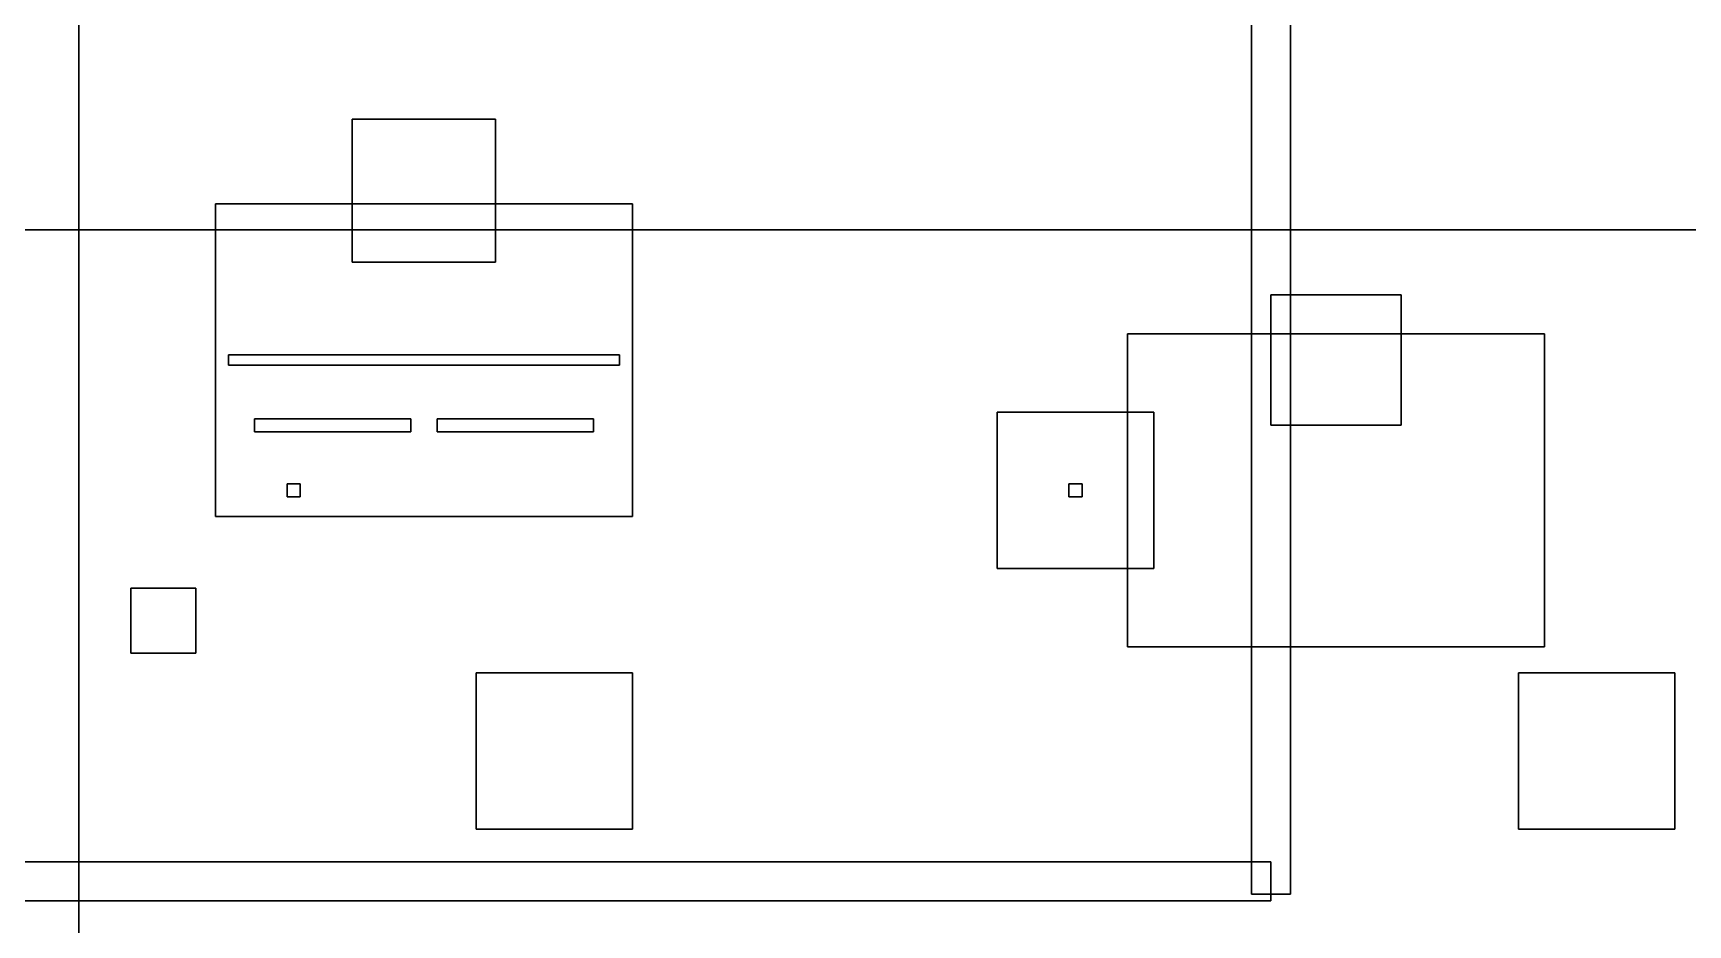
# Model space of a CAD drawing. Extents: x -17000 to 17000, y -13300 to 12090.
# Drawn here: x -10000 to -3650, y -8668 to -5245 of the extents above; entities that cross this region are included whole.
import ezdxf

# ---------------------------------------------------------------- set-up
doc = ezdxf.new("R2010")
doc.units = 0
for name, color, linetype in [('A-FURN', 30, 'CONTINUOUS'), ('A-WALL', 7, 'CONTINUOUS'), ('E-CCTV', 3, 'CONTINUOUS'), ('E-LITE', 2, 'CONTINUOUS'), ('F-SPRN', 1, 'CONTINUOUS'), ('M-DIFF', 7, 'CONTINUOUS'), ('M-DUCT', 4, 'CONTINUOUS'), ('S-SLAB', 8, 'CONTINUOUS')]:
    doc.layers.add(name, color=color, linetype=linetype)

msp = doc.modelspace()

# ---------------------------------------------------------------- linework, layer by layer
at = {"layer": 'A-FURN'}
for points in [[(-8775, -6125, 12310), (-8225, -6125, 12310), (-8225, -5575, 12310), (-8775, -5575, 12310)], [(-8225, -6125, 11390), (-8775, -6125, 11390), (-8775, -5575, 11390), (-8225, -5575, 11390)], [(-8775, -5575, 11390), (-8775, -5575, 12310), (-8225, -5575, 12310), (-8225, -5575, 11390)], [(-8775, -6125, 11390), (-8775, -6125, 12310), (-8775, -5575, 12310), (-8775, -5575, 11390)], [(-8775, -6125, 16110), (-8225, -6125, 16110), (-8225, -5575, 16110), (-8775, -5575, 16110)], [(-8225, -6125, 15190), (-8775, -6125, 15190), (-8775, -5575, 15190), (-8225, -5575, 15190)], [(-8775, -5575, 15190), (-8775, -5575, 16110), (-8225, -5575, 16110), (-8225, -5575, 15190)], [(-8775, -6125, 15190), (-8775, -6125, 16110), (-8775, -5575, 16110), (-8775, -5575, 15190)], [(-8225, -6125, 11390), (-8225, -5575, 11390), (-8225, -5575, 12310), (-8225, -6125, 12310)], [(-8225, -6125, 15190), (-8225, -5575, 15190), (-8225, -5575, 16110), (-8225, -6125, 16110)], [(-9300, -7100, 12150), (-7700, -7100, 12150), (-7700, -5900, 12150), (-9300, -5900, 12150)], [(-7700, -7100, 11400), (-9300, -7100, 11400), (-9300, -5900, 11400), (-7700, -5900, 11400)], [(-9300, -5900, 11400), (-9300, -5900, 12150), (-7700, -5900, 12150), (-7700, -5900, 11400)], [(-9300, -7100, 11400), (-9300, -7100, 12150), (-9300, -5900, 12150), (-9300, -5900, 11400)], [(-9300, -7100, 15950), (-7700, -7100, 15950), (-7700, -5900, 15950), (-9300, -5900, 15950)], [(-7700, -7100, 15200), (-9300, -7100, 15200), (-9300, -5900, 15200), (-7700, -5900, 15200)], [(-9300, -5900, 15200), (-9300, -5900, 15950), (-7700, -5900, 15950), (-7700, -5900, 15200)], [(-9300, -7100, 15200), (-9300, -7100, 15950), (-9300, -5900, 15950), (-9300, -5900, 15200)], [(-7700, -7100, 11400), (-7700, -5900, 11400), (-7700, -5900, 12150), (-7700, -7100, 12150)], [(-7700, -7100, 15200), (-7700, -5900, 15200), (-7700, -5900, 15950), (-7700, -7100, 15950)], [(-8775, -6125, 11390), (-8225, -6125, 11390), (-8225, -6125, 12310), (-8775, -6125, 12310)], [(-8775, -6125, 15190), (-8225, -6125, 15190), (-8225, -6125, 16110), (-8775, -6125, 16110)], [(-5250, -6750, 4700), (-4750, -6750, 4700), (-4750, -6250, 4700), (-5250, -6250, 4700)], [(-4750, -6750, 3800), (-5250, -6750, 3800), (-5250, -6250, 3800), (-4750, -6250, 3800)], [(-5250, -6250, 3800), (-5250, -6250, 4700), (-4750, -6250, 4700), (-4750, -6250, 3800)], [(-5250, -6750, 3800), (-5250, -6750, 4700), (-5250, -6250, 4700), (-5250, -6250, 3800)], [(-5250, -6750, 8500), (-4750, -6750, 8500), (-4750, -6250, 8500), (-5250, -6250, 8500)], [(-4750, -6750, 7600), (-5250, -6750, 7600), (-5250, -6250, 7600), (-4750, -6250, 7600)], [(-5250, -6250, 7600), (-5250, -6250, 8500), (-4750, -6250, 8500), (-4750, -6250, 7600)], [(-5250, -6750, 7600), (-5250, -6750, 8500), (-5250, -6250, 8500), (-5250, -6250, 7600)], [(-5250, -6750, 19900), (-4750, -6750, 19900), (-4750, -6250, 19900), (-5250, -6250, 19900)], [(-4750, -6750, 19000), (-5250, -6750, 19000), (-5250, -6250, 19000), (-4750, -6250, 19000)], [(-5250, -6250, 19000), (-5250, -6250, 19900), (-4750, -6250, 19900), (-4750, -6250, 19000)], [(-5250, -6750, 19000), (-5250, -6750, 19900), (-5250, -6250, 19900), (-5250, -6250, 19000)], [(-4750, -6750, 3800), (-4750, -6250, 3800), (-4750, -6250, 4700), (-4750, -6750, 4700)], [(-4750, -6750, 7600), (-4750, -6250, 7600), (-4750, -6250, 8500), (-4750, -6750, 8500)], [(-4750, -6750, 19000), (-4750, -6250, 19000), (-4750, -6250, 19900), (-4750, -6750, 19900)], [(-5800, -7600, 4550), (-4200, -7600, 4550), (-4200, -6400, 4550), (-5800, -6400, 4550)], [(-4200, -7600, 3800), (-5800, -7600, 3800), (-5800, -6400, 3800), (-4200, -6400, 3800)], [(-5800, -6400, 3800), (-5800, -6400, 4550), (-4200, -6400, 4550), (-4200, -6400, 3800)], [(-5800, -7600, 3800), (-5800, -7600, 4550), (-5800, -6400, 4550), (-5800, -6400, 3800)], [(-5800, -7600, 8350), (-4200, -7600, 8350), (-4200, -6400, 8350), (-5800, -6400, 8350)], [(-4200, -7600, 7600), (-5800, -7600, 7600), (-5800, -6400, 7600), (-4200, -6400, 7600)], [(-5800, -6400, 7600), (-5800, -6400, 8350), (-4200, -6400, 8350), (-4200, -6400, 7600)], [(-5800, -7600, 7600), (-5800, -7600, 8350), (-5800, -6400, 8350), (-5800, -6400, 7600)], [(-5800, -7600, 19750), (-4200, -7600, 19750), (-4200, -6400, 19750), (-5800, -6400, 19750)], [(-4200, -7600, 19000), (-5800, -7600, 19000), (-5800, -6400, 19000), (-4200, -6400, 19000)], [(-5800, -6400, 19000), (-5800, -6400, 19750), (-4200, -6400, 19750), (-4200, -6400, 19000)], [(-5800, -7600, 19000), (-5800, -7600, 19750), (-5800, -6400, 19750), (-5800, -6400, 19000)], [(-4200, -7600, 3800), (-4200, -6400, 3800), (-4200, -6400, 4550), (-4200, -7600, 4550)], [(-4200, -7600, 7600), (-4200, -6400, 7600), (-4200, -6400, 8350), (-4200, -7600, 8350)], [(-4200, -7600, 19000), (-4200, -6400, 19000), (-4200, -6400, 19750), (-4200, -7600, 19750)], [(-9250, -6520, 12525), (-7750, -6520, 12525), (-7750, -6480, 12525), (-9250, -6480, 12525)], [(-7750, -6520, 12075), (-9250, -6520, 12075), (-9250, -6480, 12075), (-7750, -6480, 12075)], [(-9250, -6480, 12075), (-9250, -6480, 12525), (-7750, -6480, 12525), (-7750, -6480, 12075)], [(-9250, -6520, 12075), (-9250, -6520, 12525), (-9250, -6480, 12525), (-9250, -6480, 12075)], [(-9250, -6520, 16325), (-7750, -6520, 16325), (-7750, -6480, 16325), (-9250, -6480, 16325)], [(-7750, -6520, 15875), (-9250, -6520, 15875), (-9250, -6480, 15875), (-7750, -6480, 15875)], [(-9250, -6480, 15875), (-9250, -6480, 16325), (-7750, -6480, 16325), (-7750, -6480, 15875)], [(-9250, -6520, 15875), (-9250, -6520, 16325), (-9250, -6480, 16325), (-9250, -6480, 15875)], [(-9250, -6520, 12075), (-7750, -6520, 12075), (-7750, -6520, 12525), (-9250, -6520, 12525)], [(-9250, -6520, 15875), (-7750, -6520, 15875), (-7750, -6520, 16325), (-9250, -6520, 16325)], [(-7750, -6520, 12075), (-7750, -6480, 12075), (-7750, -6480, 12525), (-7750, -6520, 12525)], [(-7750, -6520, 15875), (-7750, -6480, 15875), (-7750, -6480, 16325), (-7750, -6520, 16325)], [(-9150, -6775, 12540), (-8550, -6775, 12540), (-8550, -6725, 12540), (-9150, -6725, 12540)], [(-8550, -6775, 12160), (-9150, -6775, 12160), (-9150, -6725, 12160), (-8550, -6725, 12160)], [(-9150, -6725, 12160), (-9150, -6725, 12540), (-8550, -6725, 12540), (-8550, -6725, 12160)], [(-9150, -6775, 12160), (-9150, -6775, 12540), (-9150, -6725, 12540), (-9150, -6725, 12160)], [(-9150, -6775, 16340), (-8550, -6775, 16340), (-8550, -6725, 16340), (-9150, -6725, 16340)], [(-8550, -6775, 15960), (-9150, -6775, 15960), (-9150, -6725, 15960), (-8550, -6725, 15960)], [(-9150, -6725, 15960), (-9150, -6725, 16340), (-8550, -6725, 16340), (-8550, -6725, 15960)], [(-9150, -6775, 15960), (-9150, -6775, 16340), (-9150, -6725, 16340), (-9150, -6725, 15960)], [(-8550, -6775, 12160), (-8550, -6725, 12160), (-8550, -6725, 12540), (-8550, -6775, 12540)], [(-8550, -6775, 15960), (-8550, -6725, 15960), (-8550, -6725, 16340), (-8550, -6775, 16340)], [(-8450, -6775, 12540), (-7850, -6775, 12540), (-7850, -6725, 12540), (-8450, -6725, 12540)], [(-7850, -6775, 12160), (-8450, -6775, 12160), (-8450, -6725, 12160), (-7850, -6725, 12160)], [(-8450, -6725, 12160), (-8450, -6725, 12540), (-7850, -6725, 12540), (-7850, -6725, 12160)], [(-8450, -6775, 12160), (-8450, -6775, 12540), (-8450, -6725, 12540), (-8450, -6725, 12160)], [(-8450, -6775, 16340), (-7850, -6775, 16340), (-7850, -6725, 16340), (-8450, -6725, 16340)], [(-7850, -6775, 15960), (-8450, -6775, 15960), (-8450, -6725, 15960), (-7850, -6725, 15960)], [(-8450, -6725, 15960), (-8450, -6725, 16340), (-7850, -6725, 16340), (-7850, -6725, 15960)], [(-8450, -6775, 15960), (-8450, -6775, 16340), (-8450, -6725, 16340), (-8450, -6725, 15960)], [(-7850, -6775, 12160), (-7850, -6725, 12160), (-7850, -6725, 12540), (-7850, -6775, 12540)], [(-7850, -6775, 15960), (-7850, -6725, 15960), (-7850, -6725, 16340), (-7850, -6775, 16340)], [(-9150, -6775, 12160), (-8550, -6775, 12160), (-8550, -6775, 12540), (-9150, -6775, 12540)], [(-9150, -6775, 15960), (-8550, -6775, 15960), (-8550, -6775, 16340), (-9150, -6775, 16340)], [(-8450, -6775, 12160), (-7850, -6775, 12160), (-7850, -6775, 12540), (-8450, -6775, 12540)], [(-8450, -6775, 15960), (-7850, -6775, 15960), (-7850, -6775, 16340), (-8450, -6775, 16340)], [(-5250, -6750, 3800), (-4750, -6750, 3800), (-4750, -6750, 4700), (-5250, -6750, 4700)], [(-5250, -6750, 7600), (-4750, -6750, 7600), (-4750, -6750, 8500), (-5250, -6750, 8500)], [(-5250, -6750, 19000), (-4750, -6750, 19000), (-4750, -6750, 19900), (-5250, -6750, 19900)], [(-9300, -7100, 11400), (-7700, -7100, 11400), (-7700, -7100, 12150), (-9300, -7100, 12150)], [(-9300, -7100, 15200), (-7700, -7100, 15200), (-7700, -7100, 15950), (-9300, -7100, 15950)], [(-5800, -7600, 3800), (-4200, -7600, 3800), (-4200, -7600, 4550), (-5800, -7600, 4550)], [(-5800, -7600, 7600), (-4200, -7600, 7600), (-4200, -7600, 8350), (-5800, -7600, 8350)], [(-5800, -7600, 19000), (-4200, -7600, 19000), (-4200, -7600, 19750), (-5800, -7600, 19750)]]:
    msp.add_3dface(points, dxfattribs=at)
at = {"layer": 'A-WALL'}
for points in [[(-11000, -6000, 26000), (11000, -6000, 26000), (11000, 6000, 26000), (-11000, 6000, 26000)], [(11000, -6000, 22800), (-11000, -6000, 22800), (-11000, 6000, 22800), (11000, 6000, 22800)], [(-5325, -8550, 14600), (-5175, -8550, 14600), (-5175, -2450, 14600), (-5325, -2450, 14600)], [(-5175, -8550, 11400), (-5325, -8550, 11400), (-5325, -2450, 11400), (-5175, -2450, 11400)], [(-5325, -8550, 11400), (-5325, -8550, 14600), (-5325, -2450, 14600), (-5325, -2450, 11400)], [(-5325, -8550, 18400), (-5175, -8550, 18400), (-5175, -2450, 18400), (-5325, -2450, 18400)], [(-5175, -8550, 15200), (-5325, -8550, 15200), (-5325, -2450, 15200), (-5175, -2450, 15200)], [(-5325, -8550, 15200), (-5325, -8550, 18400), (-5325, -2450, 18400), (-5325, -2450, 15200)], [(-5175, -8550, 11400), (-5175, -2450, 11400), (-5175, -2450, 14600), (-5175, -8550, 14600)], [(-5175, -8550, 15200), (-5175, -2450, 15200), (-5175, -2450, 18400), (-5175, -8550, 18400)], [(-11000, -6000, 22800), (11000, -6000, 22800), (11000, -6000, 26000), (-11000, -6000, 26000)], [(-13750, -8575, 14600), (-5250, -8575, 14600), (-5250, -8425, 14600), (-13750, -8425, 14600)], [(-5250, -8575, 11400), (-13750, -8575, 11400), (-13750, -8425, 11400), (-5250, -8425, 11400)], [(-13750, -8425, 11400), (-13750, -8425, 14600), (-5250, -8425, 14600), (-5250, -8425, 11400)], [(-13750, -8575, 18400), (-5250, -8575, 18400), (-5250, -8425, 18400), (-13750, -8425, 18400)], [(-5250, -8575, 15200), (-13750, -8575, 15200), (-13750, -8425, 15200), (-5250, -8425, 15200)], [(-13750, -8425, 15200), (-13750, -8425, 18400), (-5250, -8425, 18400), (-5250, -8425, 15200)], [(-5250, -8575, 11400), (-5250, -8425, 11400), (-5250, -8425, 14600), (-5250, -8575, 14600)], [(-5250, -8575, 15200), (-5250, -8425, 15200), (-5250, -8425, 18400), (-5250, -8575, 18400)], [(-5325, -8550, 11400), (-5175, -8550, 11400), (-5175, -8550, 14600), (-5325, -8550, 14600)], [(-5325, -8550, 15200), (-5175, -8550, 15200), (-5175, -8550, 18400), (-5325, -8550, 18400)], [(-13750, -8575, 11400), (-5250, -8575, 11400), (-5250, -8575, 14600), (-13750, -8575, 14600)], [(-13750, -8575, 15200), (-5250, -8575, 15200), (-5250, -8575, 18400), (-13750, -8575, 18400)]]:
    msp.add_3dface(points, dxfattribs=at)
at = {"layer": 'E-CCTV'}
for points in [[(-9625, -7625, 14125), (-9375, -7625, 14125), (-9375, -7375, 14125), (-9625, -7375, 14125)], [(-9375, -7625, 13875), (-9625, -7625, 13875), (-9625, -7375, 13875), (-9375, -7375, 13875)], [(-9625, -7375, 13875), (-9625, -7375, 14125), (-9375, -7375, 14125), (-9375, -7375, 13875)], [(-9625, -7625, 13875), (-9625, -7625, 14125), (-9625, -7375, 14125), (-9625, -7375, 13875)], [(-9625, -7625, 17925), (-9375, -7625, 17925), (-9375, -7375, 17925), (-9625, -7375, 17925)], [(-9375, -7625, 17675), (-9625, -7625, 17675), (-9625, -7375, 17675), (-9375, -7375, 17675)], [(-9625, -7375, 17675), (-9625, -7375, 17925), (-9375, -7375, 17925), (-9375, -7375, 17675)], [(-9625, -7625, 17675), (-9625, -7625, 17925), (-9625, -7375, 17925), (-9625, -7375, 17675)], [(-9375, -7625, 13875), (-9375, -7375, 13875), (-9375, -7375, 14125), (-9375, -7625, 14125)], [(-9375, -7625, 17675), (-9375, -7375, 17675), (-9375, -7375, 17925), (-9375, -7625, 17925)], [(-9625, -7625, 13875), (-9375, -7625, 13875), (-9375, -7625, 14125), (-9625, -7625, 14125)], [(-9625, -7625, 17675), (-9375, -7625, 17675), (-9375, -7625, 17925), (-9625, -7625, 17925)]]:
    msp.add_3dface(points, dxfattribs=at)
at = {"layer": 'E-LITE'}
for points in [[(-8300, -8300, 14120), (-7700, -8300, 14120), (-7700, -7700, 14120), (-8300, -7700, 14120)], [(-7700, -8300, 14080), (-8300, -8300, 14080), (-8300, -7700, 14080), (-7700, -7700, 14080)], [(-8300, -7700, 14080), (-8300, -7700, 14120), (-7700, -7700, 14120), (-7700, -7700, 14080)], [(-8300, -8300, 14080), (-8300, -8300, 14120), (-8300, -7700, 14120), (-8300, -7700, 14080)], [(-8300, -8300, 17920), (-7700, -8300, 17920), (-7700, -7700, 17920), (-8300, -7700, 17920)], [(-7700, -8300, 17880), (-8300, -8300, 17880), (-8300, -7700, 17880), (-7700, -7700, 17880)], [(-8300, -7700, 17880), (-8300, -7700, 17920), (-7700, -7700, 17920), (-7700, -7700, 17880)], [(-8300, -8300, 17880), (-8300, -8300, 17920), (-8300, -7700, 17920), (-8300, -7700, 17880)], [(-7700, -8300, 14080), (-7700, -7700, 14080), (-7700, -7700, 14120), (-7700, -8300, 14120)], [(-7700, -8300, 17880), (-7700, -7700, 17880), (-7700, -7700, 17920), (-7700, -8300, 17920)], [(-4300, -8300, 14120), (-3700, -8300, 14120), (-3700, -7700, 14120), (-4300, -7700, 14120)], [(-3700, -8300, 14080), (-4300, -8300, 14080), (-4300, -7700, 14080), (-3700, -7700, 14080)], [(-4300, -7700, 14080), (-4300, -7700, 14120), (-3700, -7700, 14120), (-3700, -7700, 14080)], [(-4300, -8300, 14080), (-4300, -8300, 14120), (-4300, -7700, 14120), (-4300, -7700, 14080)], [(-4300, -8300, 17920), (-3700, -8300, 17920), (-3700, -7700, 17920), (-4300, -7700, 17920)], [(-3700, -8300, 17880), (-4300, -8300, 17880), (-4300, -7700, 17880), (-3700, -7700, 17880)], [(-4300, -7700, 17880), (-4300, -7700, 17920), (-3700, -7700, 17920), (-3700, -7700, 17880)], [(-4300, -8300, 17880), (-4300, -8300, 17920), (-4300, -7700, 17920), (-4300, -7700, 17880)], [(-3700, -8300, 14080), (-3700, -7700, 14080), (-3700, -7700, 14120), (-3700, -8300, 14120)], [(-3700, -8300, 17880), (-3700, -7700, 17880), (-3700, -7700, 17920), (-3700, -8300, 17920)], [(-8300, -8300, 14080), (-7700, -8300, 14080), (-7700, -8300, 14120), (-8300, -8300, 14120)], [(-8300, -8300, 17880), (-7700, -8300, 17880), (-7700, -8300, 17920), (-8300, -8300, 17920)], [(-4300, -8300, 14080), (-3700, -8300, 14080), (-3700, -8300, 14120), (-4300, -8300, 14120)], [(-4300, -8300, 17880), (-3700, -8300, 17880), (-3700, -8300, 17920), (-4300, -8300, 17920)]]:
    msp.add_3dface(points, dxfattribs=at)
at = {"layer": 'F-SPRN'}
for points in [[(-9025, -7025, 14725), (-8975, -7025, 14725), (-8975, -6975, 14725), (-9025, -6975, 14725)], [(-8975, -7025, 14575), (-9025, -7025, 14575), (-9025, -6975, 14575), (-8975, -6975, 14575)], [(-9025, -6975, 14575), (-9025, -6975, 14725), (-8975, -6975, 14725), (-8975, -6975, 14575)], [(-9025, -7025, 14575), (-9025, -7025, 14725), (-9025, -6975, 14725), (-9025, -6975, 14575)], [(-9025, -7025, 18525), (-8975, -7025, 18525), (-8975, -6975, 18525), (-9025, -6975, 18525)], [(-8975, -7025, 18375), (-9025, -7025, 18375), (-9025, -6975, 18375), (-8975, -6975, 18375)], [(-9025, -6975, 18375), (-9025, -6975, 18525), (-8975, -6975, 18525), (-8975, -6975, 18375)], [(-9025, -7025, 18375), (-9025, -7025, 18525), (-9025, -6975, 18525), (-9025, -6975, 18375)], [(-8975, -7025, 14575), (-8975, -6975, 14575), (-8975, -6975, 14725), (-8975, -7025, 14725)], [(-8975, -7025, 18375), (-8975, -6975, 18375), (-8975, -6975, 18525), (-8975, -7025, 18525)], [(-6025, -7025, 14725), (-5975, -7025, 14725), (-5975, -6975, 14725), (-6025, -6975, 14725)], [(-5975, -7025, 14575), (-6025, -7025, 14575), (-6025, -6975, 14575), (-5975, -6975, 14575)], [(-6025, -6975, 14575), (-6025, -6975, 14725), (-5975, -6975, 14725), (-5975, -6975, 14575)], [(-6025, -7025, 14575), (-6025, -7025, 14725), (-6025, -6975, 14725), (-6025, -6975, 14575)], [(-6025, -7025, 18525), (-5975, -7025, 18525), (-5975, -6975, 18525), (-6025, -6975, 18525)], [(-5975, -7025, 18375), (-6025, -7025, 18375), (-6025, -6975, 18375), (-5975, -6975, 18375)], [(-6025, -6975, 18375), (-6025, -6975, 18525), (-5975, -6975, 18525), (-5975, -6975, 18375)], [(-6025, -7025, 18375), (-6025, -7025, 18525), (-6025, -6975, 18525), (-6025, -6975, 18375)], [(-5975, -7025, 14575), (-5975, -6975, 14575), (-5975, -6975, 14725), (-5975, -7025, 14725)], [(-5975, -7025, 18375), (-5975, -6975, 18375), (-5975, -6975, 18525), (-5975, -7025, 18525)], [(-9025, -7025, 14575), (-8975, -7025, 14575), (-8975, -7025, 14725), (-9025, -7025, 14725)], [(-9025, -7025, 18375), (-8975, -7025, 18375), (-8975, -7025, 18525), (-9025, -7025, 18525)], [(-6025, -7025, 14575), (-5975, -7025, 14575), (-5975, -7025, 14725), (-6025, -7025, 14725)], [(-6025, -7025, 18375), (-5975, -7025, 18375), (-5975, -7025, 18525), (-6025, -7025, 18525)]]:
    msp.add_3dface(points, dxfattribs=at)
at = {"layer": 'M-DIFF'}
for points in [[(-6300, -7300, 14190), (-5700, -7300, 14190), (-5700, -6700, 14190), (-6300, -6700, 14190)], [(-5700, -7300, 14110), (-6300, -7300, 14110), (-6300, -6700, 14110), (-5700, -6700, 14110)], [(-6300, -6700, 14110), (-6300, -6700, 14190), (-5700, -6700, 14190), (-5700, -6700, 14110)], [(-6300, -7300, 14110), (-6300, -7300, 14190), (-6300, -6700, 14190), (-6300, -6700, 14110)], [(-6300, -7300, 17990), (-5700, -7300, 17990), (-5700, -6700, 17990), (-6300, -6700, 17990)], [(-5700, -7300, 17910), (-6300, -7300, 17910), (-6300, -6700, 17910), (-5700, -6700, 17910)], [(-6300, -6700, 17910), (-6300, -6700, 17990), (-5700, -6700, 17990), (-5700, -6700, 17910)], [(-6300, -7300, 17910), (-6300, -7300, 17990), (-6300, -6700, 17990), (-6300, -6700, 17910)], [(-5700, -7300, 14110), (-5700, -6700, 14110), (-5700, -6700, 14190), (-5700, -7300, 14190)], [(-5700, -7300, 17910), (-5700, -6700, 17910), (-5700, -6700, 17990), (-5700, -7300, 17990)], [(-6300, -7300, 14110), (-5700, -7300, 14110), (-5700, -7300, 14190), (-6300, -7300, 14190)], [(-6300, -7300, 17910), (-5700, -7300, 17910), (-5700, -7300, 17990), (-6300, -7300, 17990)]]:
    msp.add_3dface(points, dxfattribs=at)
at = {"layer": 'M-DUCT'}
for points in [[(-10175, -10000, 14475), (-9825, -10000, 14475), (-9825, 0, 14475), (-10175, 0, 14475)], [(-9825, -10000, 14225), (-10175, -10000, 14225), (-10175, 0, 14225), (-9825, 0, 14225)], [(-10175, -10000, 18275), (-9825, -10000, 18275), (-9825, 0, 18275), (-10175, 0, 18275)], [(-9825, -10000, 18025), (-10175, -10000, 18025), (-10175, 0, 18025), (-9825, 0, 18025)], [(-9825, -10000, 14225), (-9825, 0, 14225), (-9825, 0, 14475), (-9825, -10000, 14475)], [(-9825, -10000, 18025), (-9825, 0, 18025), (-9825, 0, 18275), (-9825, -10000, 18275)]]:
    msp.add_3dface(points, dxfattribs=at)
at = {"layer": 'S-SLAB'}
for points in [[(-17000, -12000, 350), (17000, -12000, 350), (17000, 12000, 350), (-17000, 12000, 350)], [(17000, -12000), (-17000, -12000), (-17000, 12000), (17000, 12000)], [(-17000, -12000, 4150), (17000, -12000, 4150), (17000, 12000, 4150), (-17000, 12000, 4150)], [(17000, -12000, 3800), (-17000, -12000, 3800), (-17000, 12000, 3800), (17000, 12000, 3800)], [(-17000, -12000, 7950), (17000, -12000, 7950), (17000, 12000, 7950), (-17000, 12000, 7950)], [(17000, -12000, 7600), (-17000, -12000, 7600), (-17000, 12000, 7600), (17000, 12000, 7600)], [(-17000, -12000, 11750), (17000, -12000, 11750), (17000, 12000, 11750), (-17000, 12000, 11750)], [(17000, -12000, 11400), (-17000, -12000, 11400), (-17000, 12000, 11400), (17000, 12000, 11400)], [(-17000, -12000, 15550), (17000, -12000, 15550), (17000, 12000, 15550), (-17000, 12000, 15550)], [(17000, -12000, 15200), (-17000, -12000, 15200), (-17000, 12000, 15200), (17000, 12000, 15200)], [(-17000, -12000, 19350), (17000, -12000, 19350), (17000, 12000, 19350), (-17000, 12000, 19350)], [(17000, -12000, 19000), (-17000, -12000, 19000), (-17000, 12000, 19000), (17000, 12000, 19000)], [(-17000, -12000, 23150), (17000, -12000, 23150), (17000, 12000, 23150), (-17000, 12000, 23150)], [(17000, -12000, 22800), (-17000, -12000, 22800), (-17000, 12000, 22800), (17000, 12000, 22800)]]:
    msp.add_3dface(points, dxfattribs=at)

doc.saveas('drawing.dxf')
